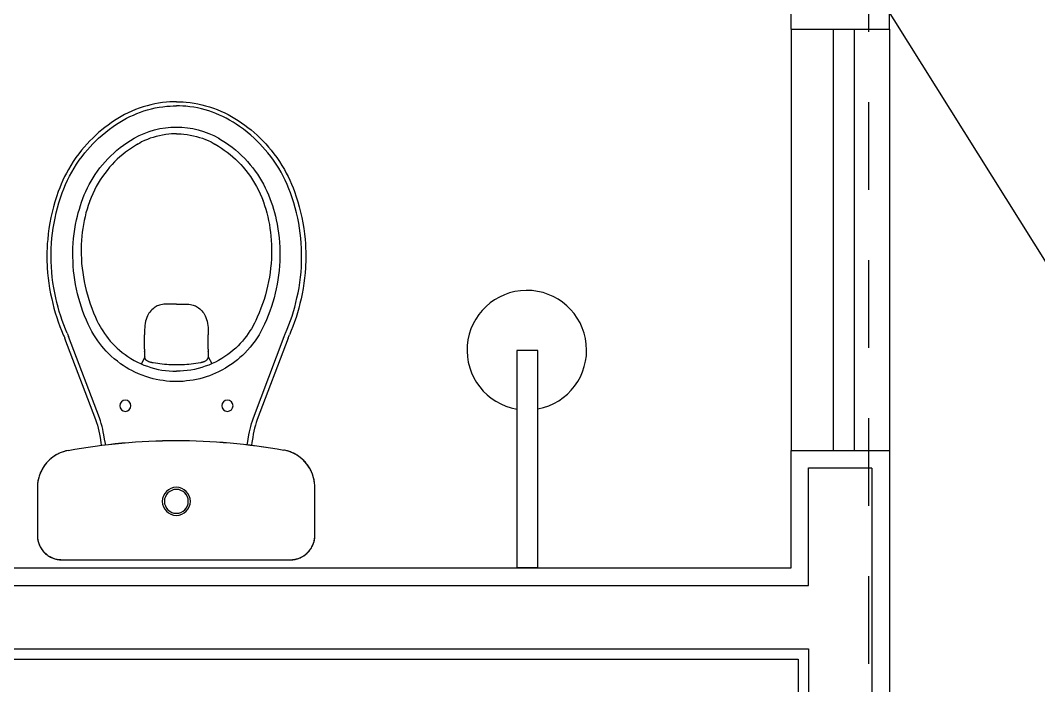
# Model space of a CAD drawing. Header units: millimetres. Extents: x 188.6 to 263.2, y 40.1 to 120.1.
# Drawn here: x 198.049 to 199.499, y 81.512 to 82.46 of the extents above; entities that cross this region are included whole.
import ezdxf

# ---------------------------------------------------------------- set-up
doc = ezdxf.new("R2010")
doc.units = ezdxf.units.MM
doc.linetypes.add('HIDDEN2', pattern=[0.1875, 0.125, -0.0625])
doc.linetypes.add('XREF-TIPO$0$HIDDEN', pattern=[0.375, 0.25, -0.125])
for name, color, linetype in [('ARQ', 8, 'Continuous'), ('ESTR-VIGAS', 11, 'HIDDEN2'), ('ESTRUTURA', 7, 'Continuous'), ('EX-AQ', 160, 'Continuous')]:
    doc.layers.add(name, color=color, linetype=linetype)
doc.styles.add('60-50', font='romans.shx', dxfattribs={"height": 0.08})
doc.dimstyles.new('SETAS50', dxfattribs={"dimtxt": 0.08, "dimasz": 0.1, "dimexe": 0.15, "dimexo": 0, "dimgap": 0.1, "dimtad": 1, "dimzin": 10, "dimdsep": 46, "dimtxsty": '60-50', "dimblk1": 'OPEN', "dimblk2": 'OPEN', "dimsah": 1, "dimcen": 0, "dimclrd": 244, "dimclre": 8, "dimclrt": 2, "dimadec": 0, "dimazin": 0, "dimtfac": 1, "dimtix": 1, "dimtmove": 2, "dimatfit": 3, "dimldrblk": 'OPEN', "dimfxl": 0.15, "dimtolj": 1, "dimtzin": 6, "dimarcsym": 0})

# ---------------------------------------------------------------- blocks, each defined once
blk = doc.blocks.new('COBERTURA_29-09-2016')
at = {"layer": 'ESTR-VIGAS'}
blk.add_lwpolyline([(-7.42, -7.535), (-7.42, -3.59)], dxfattribs=at)
blk = doc.blocks.new('XREF-TIPO$0$P909+cd00_p-flat-1')
at = {"color": 0}
for p, q in [((0.162, 0), (-0.162, 0)), ((0.162, 0), (0.162, -0.0003)), ((-0.1633, -0.0003), (-0.1633, -0.0003)), ((0.162, -0.0003), (0.162, -0.0003)), ((-0.1982, -0.1031), (-0.1982, -0.0352)), ((-0.1982, -0.0352), (-0.1982, -0.0352)), ((-0.1982, -0.1031), (-0.1982, -0.0352)), ((0.1968, -0.0352), (0.1968, -0.1036)), ((0.1968, -0.0352), (0.1968, -0.0352)), ((0.1968, -0.0352), (0.1968, -0.1036)), ((-0.1982, -0.1031), (-0.1982, -0.1031)), ((0.1968, -0.1036), (0.1968, -0.1036)), ((-0.1542, -0.156), (-0.1542, -0.1561)), ((0.1527, -0.1565), (0.1527, -0.1565)), ((-0.1593, -0.3162), (-0.1154, -0.2002)), ((-0.1099, -0.2023), (-0.1537, -0.3183)), ((0.1094, -0.2023), (0.1532, -0.3183)), ((0.1588, -0.3162), (0.115, -0.2002)), ((-0.0002, -0.2691), (-0.0002, -0.2689)), ((-0.0454, -0.2892), (-0.0499, -0.2795)), ((-0.0455, -0.2967), (-0.0455, -0.2893)), ((0.045, -0.2893), (0.0503, -0.2799)), ((0.045, -0.2967), (0.045, -0.2893)), ((-0.0455, -0.2967), (-0.0455, -0.2969)), ((-0.0455, -0.2969), (-0.0455, -0.2967)), ((-0.0455, -0.3002), (-0.0455, -0.2969)), ((-0.0455, -0.3002), (-0.0455, -0.3208)), ((0.045, -0.2967), (0.045, -0.2969)), ((0.045, -0.2969), (0.045, -0.2967)), ((0.045, -0.3002), (0.045, -0.2969)), ((0.045, -0.3002), (0.045, -0.3208)), ((-0.0455, -0.3283), (-0.0455, -0.3208)), ((0.045, -0.3283), (0.045, -0.3208)), ((0.1611, -0.3201), (0.1611, -0.3201)), ((-0.1109, -0.3364), (-0.1107, -0.3361)), ((-0.1105, -0.3363), (-0.1107, -0.3366)), ((0.1102, -0.3366), (0.11, -0.3363)), ((0.1104, -0.3364), (0.1102, -0.3361)), ((-0.0002, -0.3643), (-0.0158, -0.3643)), ((-0.0002, -0.3643), (0.0153, -0.3643)), ((-0.1236, -0.5115), (-0.1237, -0.5111)), ((-0.1235, -0.5111), (-0.1234, -0.5114)), ((0.1229, -0.5114), (0.123, -0.5111)), ((0.1231, -0.5115), (0.1232, -0.5111)), ((-0.0551, -0.5924), (-0.0556, -0.5922)), ((-0.0555, -0.5921), (-0.055, -0.5923)), ((0.0546, -0.5923), (0.055, -0.5921)), ((0.0547, -0.5924), (0.0551, -0.5922)), ((-0.0002, -0.607), (-0.0002, -0.6069)), ((-0.0002, -0.607), (-0.0002, -0.607))]:
    blk.add_line(p, q, dxfattribs=at)
for points in [[(-0.1982, -0.0352, 0), (-0.198, -0.0318, 0), (-0.1975, -0.0284, 0), (-0.1967, -0.0251, 0), (-0.1955, -0.0219, 0), (-0.1941, -0.0188, 0), (-0.1923, -0.0158, 0), (-0.1903, -0.0131, 0), (-0.188, -0.0106, 0), (-0.1854, -0.0083, 0), (-0.1827, -0.0062, 0), (-0.1797, -0.0045, 0), (-0.1766, -0.003, 0), (-0.1734, -0.0018, 0), (-0.1701, -0.001, 0), (-0.1667, -0.0005, 0), (-0.1633, -0.0003, 0)], [(-0.1982, -0.0352, 0), (-0.1982, -0.0345, 0), (-0.1981, -0.0331, 0), (-0.198, -0.0317, 0), (-0.1978, -0.0303, 0), (-0.1976, -0.029, 0), (-0.1974, -0.0276, 0), (-0.197, -0.0263, 0), (-0.1967, -0.025, 0), (-0.1962, -0.0236, 0), (-0.1957, -0.0224, 0), (-0.1952, -0.0211, 0), (-0.1946, -0.0198, 0), (-0.194, -0.0186, 0), (-0.1933, -0.0174, 0), (-0.1926, -0.0163, 0), (-0.1918, -0.0151, 0), (-0.191, -0.014, 0), (-0.1902, -0.0129, 0), (-0.1893, -0.0119, 0), (-0.1883, -0.0109, 0), (-0.1874, -0.0099, 0), (-0.1864, -0.009, 0), (-0.1853, -0.0081, 0), (-0.1842, -0.0073, 0), (-0.1831, -0.0065, 0), (-0.182, -0.0057, 0), (-0.1808, -0.005, 0), (-0.1796, -0.0043, 0), (-0.1784, -0.0037, 0), (-0.1771, -0.0032, 0), (-0.1758, -0.0026, 0), (-0.1745, -0.0022, 0), (-0.1732, -0.0018, 0), (-0.1719, -0.0014, 0), (-0.1706, -0.0011, 0), (-0.1692, -0.0008, 0), (-0.1678, -0.0006, 0), (-0.1665, -0.0005, 0), (-0.1651, -0.0004, 0), (-0.1637, -0.0003, 0), (-0.1633, -0.0003, 0)], [(0.162, -0.0003, 0), (0.1654, -0.0005, 0), (0.1687, -0.001, 0), (0.1721, -0.0018, 0), (0.1753, -0.003, 0), (0.1784, -0.0045, 0), (0.1813, -0.0062, 0), (0.1841, -0.0083, 0), (0.1866, -0.0106, 0), (0.1889, -0.0131, 0), (0.191, -0.0158, 0), (0.1927, -0.0188, 0), (0.1942, -0.0219, 0), (0.1953, -0.0251, 0), (0.1962, -0.0284, 0), (0.1967, -0.0318, 0), (0.1968, -0.0352, 0)], [(0.162, -0.0003, 0), (0.1627, -0.0003, 0), (0.1641, -0.0004, 0), (0.1655, -0.0005, 0), (0.1668, -0.0007, 0), (0.1682, -0.0009, 0), (0.1696, -0.0012, 0), (0.1709, -0.0015, 0), (0.1722, -0.0019, 0), (0.1735, -0.0023, 0), (0.1748, -0.0028, 0), (0.1761, -0.0033, 0), (0.1773, -0.0039, 0), (0.1786, -0.0045, 0), (0.1798, -0.0052, 0), (0.1809, -0.0059, 0), (0.1821, -0.0067, 0), (0.1832, -0.0075, 0), (0.1842, -0.0083, 0), (0.1853, -0.0092, 0), (0.1863, -0.0102, 0), (0.1873, -0.0111, 0), (0.1882, -0.0122, 0), (0.1891, -0.0132, 0), (0.1899, -0.0143, 0), (0.1907, -0.0154, 0), (0.1915, -0.0166, 0), (0.1922, -0.0177, 0), (0.1928, -0.0189, 0), (0.1934, -0.0202, 0), (0.194, -0.0214, 0), (0.1945, -0.0227, 0), (0.195, -0.024, 0), (0.1954, -0.0253, 0), (0.1958, -0.0266, 0), (0.1961, -0.028, 0), (0.1963, -0.0293, 0), (0.1965, -0.0307, 0), (0.1967, -0.0321, 0), (0.1968, -0.0334, 0), (0.1968, -0.0348, 0), (0.1968, -0.0352, 0)], [(-0.1542, -0.156, 0), (-0.1571, -0.1554, 0), (-0.16, -0.1546, 0), (-0.1629, -0.1536, 0), (-0.1657, -0.1525, 0), (-0.1685, -0.1512, 0), (-0.1712, -0.1498, 0), (-0.1737, -0.1482, 0), (-0.1762, -0.1465, 0), (-0.1786, -0.1446, 0), (-0.1809, -0.1426, 0), (-0.1831, -0.1405, 0), (-0.1851, -0.1383, 0), (-0.187, -0.136, 0), (-0.1888, -0.1335, 0), (-0.1904, -0.131, 0), (-0.1919, -0.1284, 0), (-0.1932, -0.1256, 0), (-0.1944, -0.1229, 0), (-0.1955, -0.1201, 0), (-0.1963, -0.1172, 0), (-0.197, -0.1142, 0), (-0.1976, -0.1113, 0), (-0.1979, -0.1083, 0), (-0.1981, -0.1053, 0), (-0.1982, -0.1031, 0)], [(-0.1542, -0.1561, 0), (-0.1544, -0.156, 0), (-0.1561, -0.1557, 0), (-0.1578, -0.1553, 0), (-0.1594, -0.1548, 0), (-0.1611, -0.1543, 0), (-0.1627, -0.1538, 0), (-0.1643, -0.1532, 0), (-0.1658, -0.1525, 0), (-0.1674, -0.1518, 0), (-0.1689, -0.151, 0), (-0.1704, -0.1502, 0), (-0.1719, -0.1494, 0), (-0.1734, -0.1485, 0), (-0.1748, -0.1475, 0), (-0.1762, -0.1466, 0), (-0.1775, -0.1455, 0), (-0.1789, -0.1445, 0), (-0.1802, -0.1434, 0), (-0.1814, -0.1422, 0), (-0.1826, -0.141, 0), (-0.1838, -0.1398, 0), (-0.185, -0.1385, 0), (-0.1861, -0.1372, 0), (-0.1871, -0.1359, 0), (-0.1881, -0.1345, 0), (-0.1891, -0.1331, 0), (-0.19, -0.1317, 0), (-0.1909, -0.1302, 0), (-0.1917, -0.1287, 0), (-0.1925, -0.1272, 0), (-0.1933, -0.1257, 0), (-0.194, -0.1241, 0), (-0.1946, -0.1225, 0), (-0.1952, -0.1209, 0), (-0.1957, -0.1193, 0), (-0.1962, -0.1177, 0), (-0.1966, -0.116, 0), (-0.197, -0.1143, 0), (-0.1973, -0.1127, 0), (-0.1976, -0.111, 0), (-0.1978, -0.1093, 0), (-0.198, -0.1076, 0), (-0.1981, -0.1059, 0), (-0.1982, -0.1042, 0), (-0.1982, -0.1031, 0)], [(0.1968, -0.1036, 0), (0.1967, -0.1066, 0), (0.1965, -0.1096, 0), (0.1961, -0.1126, 0), (0.1955, -0.1156, 0), (0.1947, -0.1185, 0), (0.1938, -0.1214, 0), (0.1927, -0.1242, 0), (0.1915, -0.127, 0), (0.1901, -0.1297, 0), (0.1885, -0.1323, 0), (0.1868, -0.1348, 0), (0.185, -0.1372, 0), (0.1831, -0.1395, 0), (0.181, -0.1417, 0), (0.1788, -0.1438, 0), (0.1765, -0.1457, 0), (0.1741, -0.1476, 0), (0.1715, -0.1492, 0), (0.169, -0.1507, 0), (0.1663, -0.1521, 0), (0.1635, -0.1533, 0), (0.1607, -0.1544, 0), (0.1578, -0.1553, 0), (0.1549, -0.1561, 0), (0.1527, -0.1565, 0)], [(0.1968, -0.1036, 0), (0.1968, -0.1038, 0), (0.1968, -0.1055, 0), (0.1967, -0.1072, 0), (0.1966, -0.1089, 0), (0.1964, -0.1107, 0), (0.1961, -0.1123, 0), (0.1958, -0.114, 0), (0.1955, -0.1157, 0), (0.1951, -0.1173, 0), (0.1946, -0.119, 0), (0.1941, -0.1206, 0), (0.1935, -0.1222, 0), (0.1929, -0.1238, 0), (0.1922, -0.1254, 0), (0.1915, -0.127, 0), (0.1908, -0.1285, 0), (0.19, -0.13, 0), (0.1891, -0.1314, 0), (0.1882, -0.1329, 0), (0.1872, -0.1343, 0), (0.1862, -0.1357, 0), (0.1852, -0.1371, 0), (0.1841, -0.1384, 0), (0.183, -0.1397, 0), (0.1818, -0.1409, 0), (0.1806, -0.1421, 0), (0.1794, -0.1433, 0), (0.1781, -0.1444, 0), (0.1768, -0.1455, 0), (0.1755, -0.1465, 0), (0.1741, -0.1476, 0), (0.1727, -0.1485, 0), (0.1713, -0.1494, 0), (0.1698, -0.1503, 0), (0.1683, -0.1511, 0), (0.1668, -0.1519, 0), (0.1652, -0.1526, 0), (0.1636, -0.1533, 0), (0.1621, -0.1539, 0), (0.1604, -0.1545, 0), (0.1588, -0.155, 0), (0.1572, -0.1555, 0), (0.1555, -0.1559, 0), (0.1538, -0.1563, 0), (0.1527, -0.1565, 0)], [(-0.1154, -0.2002, 0), (-0.1154, -0.2002, 0), (-0.114, -0.1961, 0), (-0.1127, -0.1919, 0), (-0.1116, -0.1877, 0), (-0.1106, -0.1834, 0), (-0.1097, -0.1791, 0), (-0.1089, -0.1747, 0), (-0.1077, -0.1674, 0), (-0.1071, -0.1634, 0)], [(-0.1011, -0.1641, 0), (-0.1014, -0.1661, 0), (-0.1024, -0.1722, 0), (-0.1035, -0.1783, 0), (-0.1043, -0.1824, 0), (-0.1051, -0.1864, 0), (-0.1061, -0.1904, 0), (-0.1072, -0.1944, 0), (-0.1085, -0.1984, 0), (-0.1099, -0.2023, 0)], [(0.1007, -0.1643, 0), (0.101, -0.1661, 0), (0.1019, -0.1722, 0), (0.103, -0.1783, 0), (0.1038, -0.1824, 0), (0.1046, -0.1864, 0), (0.1056, -0.1904, 0), (0.1067, -0.1944, 0), (0.108, -0.1984, 0), (0.1094, -0.2023, 0)], [(0.115, -0.2002, 0), (0.115, -0.2002, 0), (0.1135, -0.1961, 0), (0.1122, -0.1919, 0), (0.1111, -0.1877, 0), (0.1101, -0.1834, 0), (0.1092, -0.1791, 0), (0.1084, -0.1747, 0), (0.1072, -0.1674, 0), (0.1066, -0.1636, 0)], [(-0.0002, -0.2542, 0), (-0.005, -0.2543, 0), (-0.0098, -0.2545, 0), (-0.0145, -0.2549, 0), (-0.0192, -0.2555, 0), (-0.024, -0.2563, 0), (-0.0288, -0.2572, 0), (-0.0335, -0.2583, 0), (-0.0382, -0.2596, 0), (-0.0437, -0.2613, 0), (-0.049, -0.2632, 0), (-0.0543, -0.2653, 0), (-0.0595, -0.2677, 0), (-0.0637, -0.2698, 0), (-0.0678, -0.272, 0), (-0.0719, -0.2744, 0), (-0.0758, -0.2769, 0), (-0.0797, -0.2796, 0), (-0.0843, -0.283, 0), (-0.0887, -0.2866, 0), (-0.093, -0.2903, 0), (-0.0971, -0.2943, 0), (-0.1003, -0.2976, 0), (-0.1035, -0.3011, 0), (-0.1065, -0.3047, 0), (-0.1094, -0.3084, 0), (-0.1122, -0.3122, 0), (-0.1151, -0.3165, 0), (-0.1179, -0.3209, 0), (-0.1205, -0.3254, 0), (-0.1229, -0.33, 0)], [(0.1224, -0.33, 0), (0.12, -0.3254, 0), (0.1174, -0.3209, 0), (0.1146, -0.3165, 0), (0.1117, -0.3122, 0), (0.1083, -0.3076, 0), (0.1047, -0.3031, 0), (0.101, -0.2989, 0), (0.0971, -0.2947, 0), (0.0937, -0.2915, 0), (0.0902, -0.2883, 0), (0.0867, -0.2853, 0), (0.083, -0.2824, 0), (0.0792, -0.2796, 0), (0.0745, -0.2764, 0), (0.0697, -0.2734, 0), (0.0647, -0.2706, 0), (0.0596, -0.268, 0), (0.0554, -0.266, 0), (0.051, -0.2642, 0), (0.0467, -0.2625, 0), (0.0422, -0.2609, 0), (0.0377, -0.2596, 0), (0.0331, -0.2583, 0), (0.0285, -0.2573, 0), (0.0238, -0.2563, 0), (0.0191, -0.2556, 0), (0.0143, -0.255, 0), (0.0095, -0.2545, 0), (0.0046, -0.2543, 0), (-0.0002, -0.2542, 0)], [(-0.1107, -0.3361, 0), (-0.1107, -0.3361, 0), (-0.1089, -0.3327, 0), (-0.107, -0.3294, 0), (-0.105, -0.3262, 0), (-0.1025, -0.3224, 0), (-0.0999, -0.3188, 0), (-0.0972, -0.3153, 0), (-0.0943, -0.3118, 0), (-0.0912, -0.3084, 0), (-0.0881, -0.3051, 0), (-0.0847, -0.3019, 0), (-0.0813, -0.2989, 0), (-0.0774, -0.2956, 0), (-0.0733, -0.2926, 0), (-0.0692, -0.2897, 0), (-0.0649, -0.2869, 0), (-0.0604, -0.2844, 0), (-0.0558, -0.282, 0), (-0.0512, -0.2798, 0), (-0.0464, -0.2777, 0), (-0.0414, -0.2759, 0), (-0.0364, -0.2742, 0), (-0.0312, -0.2728, 0), (-0.0261, -0.2716, 0), (-0.021, -0.2706, 0), (-0.0158, -0.2699, 0), (-0.0106, -0.2693, 0), (-0.0054, -0.269, 0), (-0.0002, -0.2689, 0)], [(0.1102, -0.3361, 0), (0.1102, -0.3361, 0), (0.1084, -0.3327, 0), (0.1065, -0.3294, 0), (0.1045, -0.3262, 0), (0.102, -0.3224, 0), (0.0994, -0.3188, 0), (0.0967, -0.3153, 0), (0.0938, -0.3118, 0), (0.0908, -0.3084, 0), (0.0876, -0.3051, 0), (0.0843, -0.3019, 0), (0.0808, -0.2989, 0), (0.0769, -0.2956, 0), (0.0729, -0.2926, 0), (0.0687, -0.2897, 0), (0.0644, -0.2869, 0), (0.0599, -0.2844, 0), (0.0553, -0.282, 0), (0.0507, -0.2798, 0), (0.0459, -0.2777, 0), (0.0409, -0.2759, 0), (0.0359, -0.2742, 0), (0.0308, -0.2728, 0), (0.0256, -0.2716, 0), (0.0205, -0.2706, 0), (0.0153, -0.2699, 0), (0.0101, -0.2693, 0), (0.005, -0.269, 0), (-0.0002, -0.2689, 0)], [(-0.043, -0.2844, 0), (-0.0431, -0.2844, 0), (-0.0434, -0.2847, 0), (-0.0437, -0.2851, 0), (-0.044, -0.2855, 0), (-0.0443, -0.286, 0), (-0.0446, -0.2865, 0), (-0.0449, -0.2871, 0), (-0.0451, -0.2878, 0), (-0.0453, -0.2885, 0), (-0.0454, -0.2892, 0), (-0.0455, -0.2893, 0)], [(-0.0349, -0.281, 0), (-0.0353, -0.2811, 0), (-0.036, -0.2813, 0), (-0.0367, -0.2814, 0), (-0.0374, -0.2817, 0), (-0.0382, -0.2819, 0), (-0.0388, -0.2821, 0), (-0.0395, -0.2824, 0), (-0.0401, -0.2827, 0), (-0.0407, -0.283, 0), (-0.0413, -0.2833, 0), (-0.0419, -0.2837, 0), (-0.0425, -0.284, 0), (-0.043, -0.2844, 0)], [(-0.0002, -0.2778, 0), (-0.0016, -0.2778, 0), (-0.0046, -0.2778, 0), (-0.0077, -0.2779, 0), (-0.0108, -0.2781, 0), (-0.014, -0.2783, 0), (-0.0171, -0.2786, 0), (-0.0203, -0.2789, 0), (-0.0236, -0.2793, 0), (-0.0268, -0.2797, 0), (-0.0301, -0.2802, 0), (-0.0333, -0.2807, 0), (-0.0349, -0.281, 0)], [(0.0344, -0.281, 0), (0.034, -0.281, 0), (0.0307, -0.2804, 0), (0.0274, -0.2799, 0), (0.0241, -0.2794, 0), (0.0209, -0.279, 0), (0.0176, -0.2787, 0), (0.0144, -0.2784, 0), (0.0112, -0.2781, 0), (0.008, -0.278, 0), (0.0049, -0.2778, 0), (0.0017, -0.2778, 0), (-0.0002, -0.2778, 0)], [(0.0425, -0.2844, 0), (0.0422, -0.2842, 0), (0.0416, -0.2838, 0), (0.0411, -0.2834, 0), (0.0405, -0.2831, 0), (0.0398, -0.2828, 0), (0.0392, -0.2825, 0), (0.0385, -0.2822, 0), (0.0378, -0.2819, 0), (0.0371, -0.2817, 0), (0.0364, -0.2815, 0), (0.0357, -0.2813, 0), (0.0349, -0.2811, 0), (0.0344, -0.281, 0)], [(0.045, -0.2893, 0), (0.0448, -0.2885, 0), (0.0446, -0.2878, 0), (0.0444, -0.2871, 0), (0.0441, -0.2865, 0), (0.0438, -0.2859, 0), (0.0435, -0.2854, 0), (0.0432, -0.285, 0), (0.0428, -0.2847, 0), (0.0425, -0.2844, 0), (0.0425, -0.2844, 0)], [(-0.0455, -0.2967, 0), (-0.0455, -0.2967, 0)], [(0.045, -0.2967, 0), (0.045, -0.2967, 0)], [(-0.1777, -0.372, 0), (-0.1777, -0.372, 0), (-0.1762, -0.3654, 0), (-0.1745, -0.3588, 0), (-0.1726, -0.3522, 0), (-0.1706, -0.3456, 0), (-0.1685, -0.3391, 0), (-0.1661, -0.3327, 0), (-0.1638, -0.3267, 0), (-0.1612, -0.3208, 0)], [(-0.1558, -0.3233, 0), (-0.1582, -0.329, 0), (-0.1605, -0.3348, 0), (-0.1628, -0.3411, 0), (-0.1649, -0.3474, 0), (-0.1669, -0.3538, 0), (-0.1687, -0.3603, 0), (-0.1704, -0.3668, 0), (-0.1719, -0.3733, 0)], [(-0.1229, -0.33, 0), (-0.1257, -0.3359, 0), (-0.1284, -0.3418, 0), (-0.1309, -0.3478, 0), (-0.1332, -0.3539, 0), (-0.1353, -0.3601, 0), (-0.1373, -0.3663, 0), (-0.1392, -0.3727, 0), (-0.1409, -0.3792, 0), (-0.1424, -0.3857, 0), (-0.1437, -0.3923, 0), (-0.1448, -0.3989, 0), (-0.1458, -0.4055, 0), (-0.1465, -0.412, 0), (-0.147, -0.4185, 0), (-0.1474, -0.425, 0), (-0.1476, -0.4316, 0), (-0.1476, -0.4381, 0), (-0.1475, -0.4446, 0), (-0.1471, -0.4513, 0), (-0.1465, -0.458, 0), (-0.1458, -0.4647, 0), (-0.1448, -0.4714, 0), (-0.1437, -0.478, 0), (-0.1423, -0.4846, 0), (-0.1412, -0.4897, 0), (-0.1399, -0.4947, 0), (-0.1384, -0.4998, 0), (-0.1369, -0.5048, 0), (-0.1352, -0.5098, 0), (-0.1334, -0.5148, 0)], [(-0.0318, -0.3593, 0), (-0.0335, -0.358, 0), (-0.0352, -0.3565, 0), (-0.0367, -0.3549, 0), (-0.0381, -0.3532, 0), (-0.0393, -0.3514, 0), (-0.0404, -0.3495, 0), (-0.0414, -0.3476, 0), (-0.0423, -0.3455, 0), (-0.0433, -0.3428, 0), (-0.0441, -0.34, 0), (-0.0447, -0.3371, 0), (-0.0451, -0.3342, 0), (-0.0454, -0.3313, 0), (-0.0455, -0.3283, 0)], [(0.0313, -0.3593, 0), (0.0331, -0.358, 0), (0.0347, -0.3565, 0), (0.0362, -0.3549, 0), (0.0376, -0.3532, 0), (0.0388, -0.3514, 0), (0.04, -0.3495, 0), (0.0409, -0.3476, 0), (0.0418, -0.3455, 0), (0.0428, -0.3428, 0), (0.0436, -0.34, 0), (0.0442, -0.3371, 0), (0.0446, -0.3342, 0), (0.0449, -0.3313, 0), (0.045, -0.3283, 0)], [(0.133, -0.5148, 0), (0.1347, -0.5099, 0), (0.1364, -0.5049, 0), (0.1379, -0.4999, 0), (0.1394, -0.4948, 0), (0.1407, -0.4897, 0), (0.1419, -0.4846, 0), (0.1432, -0.4782, 0), (0.1443, -0.4717, 0), (0.1452, -0.4653, 0), (0.146, -0.4588, 0), (0.1465, -0.4523, 0), (0.1469, -0.4458, 0), (0.1471, -0.4391, 0), (0.1471, -0.4323, 0), (0.147, -0.4256, 0), (0.1466, -0.4189, 0), (0.146, -0.4122, 0), (0.1453, -0.4055, 0), (0.1444, -0.3991, 0), (0.1433, -0.3927, 0), (0.142, -0.3863, 0), (0.1406, -0.3799, 0), (0.139, -0.3736, 0), (0.1372, -0.3674, 0), (0.1352, -0.361, 0), (0.133, -0.3546, 0), (0.1306, -0.3484, 0), (0.128, -0.3422, 0), (0.1253, -0.3361, 0), (0.1224, -0.33, 0)], [(0.1553, -0.3233, 0), (0.1577, -0.329, 0), (0.16, -0.3348, 0), (0.1623, -0.3411, 0), (0.1644, -0.3474, 0), (0.1664, -0.3538, 0), (0.1682, -0.3603, 0), (0.1699, -0.3668, 0), (0.1714, -0.3733, 0)], [(0.1773, -0.372, 0), (0.1773, -0.372, 0), (0.1757, -0.3654, 0), (0.174, -0.3588, 0), (0.1721, -0.3522, 0), (0.1701, -0.3456, 0), (0.168, -0.3391, 0), (0.1656, -0.3327, 0), (0.1633, -0.3267, 0), (0.1607, -0.3208, 0)], [(-0.1237, -0.5111, 0), (-0.1237, -0.5111, 0), (-0.1241, -0.5101, 0), (-0.1259, -0.5049, 0), (-0.1275, -0.4996, 0), (-0.129, -0.4943, 0), (-0.1303, -0.4889, 0), (-0.1315, -0.4835, 0), (-0.1326, -0.478, 0), (-0.1335, -0.4724, 0), (-0.1342, -0.4668, 0), (-0.1348, -0.4612, 0), (-0.1353, -0.4556, 0), (-0.1357, -0.4489, 0), (-0.1358, -0.4422, 0), (-0.1358, -0.4355, 0), (-0.1355, -0.4289, 0), (-0.1351, -0.4222, 0), (-0.1344, -0.4158, 0), (-0.1336, -0.4093, 0), (-0.1327, -0.4029, 0), (-0.1315, -0.3965, 0), (-0.1302, -0.3902, 0), (-0.1287, -0.3839, 0), (-0.1269, -0.3775, 0), (-0.125, -0.3711, 0), (-0.1229, -0.3647, 0), (-0.1206, -0.3585, 0), (-0.1182, -0.3523, 0), (-0.1155, -0.3461, 0), (-0.1133, -0.3413, 0), (-0.1109, -0.3364, 0)], [(-0.1109, -0.3364, 0), (-0.1108, -0.3365, 0), (-0.1107, -0.3366, 0), (-0.1107, -0.3366, 0), (-0.1107, -0.3366, 0)], [(-0.1105, -0.3363, 0), (-0.1105, -0.3363, 0), (-0.1105, -0.3362, 0), (-0.1106, -0.3362, 0), (-0.1107, -0.3361, 0)], [(0.11, -0.3363, 0), (0.11, -0.3363, 0), (0.11, -0.3362, 0), (0.1101, -0.3362, 0), (0.1102, -0.3361, 0)], [(0.1104, -0.3364, 0), (0.1103, -0.3365, 0), (0.1102, -0.3366, 0), (0.1102, -0.3366, 0), (0.1102, -0.3366, 0)], [(0.1232, -0.5111, 0), (0.1232, -0.5111, 0), (0.1236, -0.5101, 0), (0.1254, -0.5049, 0), (0.127, -0.4996, 0), (0.1285, -0.4943, 0), (0.1298, -0.4889, 0), (0.131, -0.4835, 0), (0.1321, -0.478, 0), (0.133, -0.4724, 0), (0.1337, -0.4668, 0), (0.1344, -0.4612, 0), (0.1348, -0.4556, 0), (0.1352, -0.4489, 0), (0.1353, -0.4422, 0), (0.1353, -0.4355, 0), (0.135, -0.4289, 0), (0.1346, -0.4222, 0), (0.1339, -0.4158, 0), (0.1331, -0.4093, 0), (0.1322, -0.4029, 0), (0.131, -0.3965, 0), (0.1297, -0.3902, 0), (0.1282, -0.3839, 0), (0.1264, -0.3775, 0), (0.1245, -0.3711, 0), (0.1224, -0.3647, 0), (0.1201, -0.3585, 0), (0.1177, -0.3523, 0), (0.115, -0.3461, 0), (0.1128, -0.3413, 0), (0.1104, -0.3364, 0)], [(-0.0158, -0.3643, 0), (-0.018, -0.3643, 0), (-0.0201, -0.364, 0), (-0.0222, -0.3636, 0), (-0.0242, -0.3631, 0), (-0.0258, -0.3625, 0), (-0.0274, -0.3619, 0), (-0.0289, -0.3611, 0), (-0.0304, -0.3603, 0), (-0.0318, -0.3593, 0)], [(0.0153, -0.3643, 0), (0.0175, -0.3643, 0), (0.0197, -0.364, 0), (0.0217, -0.3636, 0), (0.0237, -0.3631, 0), (0.0253, -0.3625, 0), (0.0269, -0.3619, 0), (0.0284, -0.3611, 0), (0.0299, -0.3603, 0), (0.0313, -0.3593, 0)], [(-0.1846, -0.4328, 0), (-0.1846, -0.4328, 0), (-0.1846, -0.4287, 0), (-0.1845, -0.4245, 0), (-0.1843, -0.4204, 0), (-0.1841, -0.4162, 0), (-0.1836, -0.4088, 0), (-0.1828, -0.4014, 0), (-0.1819, -0.3941, 0), (-0.1807, -0.3867, 0), (-0.1793, -0.3793, 0), (-0.1777, -0.372, 0)], [(-0.1719, -0.3733, 0), (-0.1735, -0.3806, 0), (-0.1749, -0.3879, 0), (-0.176, -0.3953, 0), (-0.177, -0.4027, 0), (-0.1777, -0.4102, 0), (-0.1782, -0.4177, 0), (-0.1785, -0.4252, 0), (-0.1786, -0.4328, 0)], [(0.1714, -0.3733, 0), (0.173, -0.3806, 0), (0.1744, -0.3879, 0), (0.1755, -0.3953, 0), (0.1765, -0.4027, 0), (0.1772, -0.4102, 0), (0.1777, -0.4177, 0), (0.178, -0.4252, 0), (0.1781, -0.4328, 0)], [(0.1841, -0.4328, 0), (0.1841, -0.4328, 0), (0.1841, -0.4287, 0), (0.184, -0.4245, 0), (0.1838, -0.4204, 0), (0.1836, -0.4162, 0), (0.1831, -0.4088, 0), (0.1823, -0.4014, 0), (0.1814, -0.3941, 0), (0.1802, -0.3867, 0), (0.1788, -0.3793, 0), (0.1773, -0.372, 0)], [(-0.0002, -0.6528, 0), (-0.0049, -0.6527, 0), (-0.0096, -0.6525, 0), (-0.0143, -0.6521, 0), (-0.0199, -0.6515, 0), (-0.0255, -0.6507, 0), (-0.031, -0.6497, 0), (-0.0365, -0.6485, 0), (-0.0419, -0.6471, 0), (-0.0475, -0.6455, 0), (-0.053, -0.6436, 0), (-0.0584, -0.6416, 0), (-0.0637, -0.6393, 0), (-0.069, -0.6369, 0), (-0.074, -0.6344, 0), (-0.0788, -0.6317, 0), (-0.0836, -0.6288, 0), (-0.0883, -0.6259, 0), (-0.0929, -0.6228, 0), (-0.0976, -0.6195, 0), (-0.1021, -0.616, 0), (-0.1066, -0.6125, 0), (-0.1109, -0.6088, 0), (-0.1151, -0.605, 0), (-0.1194, -0.601, 0), (-0.1235, -0.5969, 0), (-0.1275, -0.5926, 0), (-0.1313, -0.5882, 0), (-0.1351, -0.5838, 0), (-0.1392, -0.5785, 0), (-0.1432, -0.5731, 0), (-0.147, -0.5676, 0), (-0.1506, -0.5619, 0), (-0.154, -0.5561, 0), (-0.1567, -0.5511, 0), (-0.1593, -0.546, 0), (-0.1618, -0.5408, 0), (-0.1641, -0.5355, 0), (-0.1663, -0.5302, 0), (-0.1684, -0.5248, 0), (-0.1709, -0.5175, 0), (-0.1732, -0.5102, 0), (-0.1753, -0.5028, 0), (-0.1772, -0.4953, 0), (-0.1789, -0.4878, 0), (-0.1804, -0.4802, 0), (-0.1817, -0.4724, 0), (-0.1827, -0.4646, 0), (-0.1835, -0.4567, 0), (-0.184, -0.4507, 0), (-0.1843, -0.4448, 0), (-0.1845, -0.4388, 0), (-0.1846, -0.4328, 0)], [(-0.1786, -0.4328, 0), (-0.1786, -0.4367, 0), (-0.1784, -0.4439, 0), (-0.178, -0.4511, 0), (-0.1774, -0.4583, 0), (-0.1766, -0.4655, 0), (-0.1756, -0.4726, 0), (-0.1744, -0.4798, 0), (-0.173, -0.487, 0), (-0.1713, -0.4943, 0), (-0.1695, -0.5015, 0), (-0.1675, -0.5087, 0), (-0.1652, -0.5157, 0), (-0.1628, -0.5228, 0), (-0.1604, -0.5288, 0), (-0.1579, -0.5348, 0), (-0.1552, -0.5408, 0), (-0.1523, -0.5466, 0), (-0.1493, -0.5524, 0), (-0.1459, -0.5581, 0), (-0.1423, -0.5638, 0), (-0.1385, -0.5693, 0), (-0.1346, -0.5748, 0), (-0.1305, -0.58, 0), (-0.1268, -0.5844, 0), (-0.1231, -0.5886, 0), (-0.1192, -0.5927, 0), (-0.1152, -0.5967, 0), (-0.1111, -0.6006, 0), (-0.1061, -0.6051, 0), (-0.1009, -0.6094, 0), (-0.0955, -0.6136, 0), (-0.0901, -0.6175, 0), (-0.0855, -0.6206, 0), (-0.0809, -0.6236, 0), (-0.0761, -0.6264, 0), (-0.0713, -0.6291, 0), (-0.0664, -0.6315, 0), (-0.0615, -0.6338, 0), (-0.0565, -0.6359, 0), (-0.0515, -0.6378, 0), (-0.0464, -0.6396, 0), (-0.0412, -0.6411, 0), (-0.0358, -0.6426, 0), (-0.0303, -0.6438, 0), (-0.0249, -0.6448, 0), (-0.0193, -0.6456, 0), (-0.0138, -0.6462, 0), (-0.0093, -0.6466, 0), (-0.0048, -0.6468, 0), (-0.0002, -0.6469, 0)], [(-0.0002, -0.6528, 0), (0.0045, -0.6527, 0), (0.0092, -0.6525, 0), (0.0138, -0.6521, 0), (0.0194, -0.6515, 0), (0.025, -0.6507, 0), (0.0305, -0.6497, 0), (0.036, -0.6485, 0), (0.0414, -0.6471, 0), (0.047, -0.6455, 0), (0.0525, -0.6436, 0), (0.0579, -0.6416, 0), (0.0632, -0.6393, 0), (0.0685, -0.6369, 0), (0.0735, -0.6344, 0), (0.0783, -0.6317, 0), (0.0831, -0.6288, 0), (0.0878, -0.6259, 0), (0.0925, -0.6228, 0), (0.0971, -0.6195, 0), (0.1016, -0.616, 0), (0.1061, -0.6125, 0), (0.1104, -0.6088, 0), (0.1146, -0.605, 0), (0.1189, -0.601, 0), (0.123, -0.5969, 0), (0.127, -0.5926, 0), (0.1309, -0.5882, 0), (0.1346, -0.5838, 0), (0.1387, -0.5785, 0), (0.1427, -0.5731, 0), (0.1465, -0.5676, 0), (0.1501, -0.5619, 0), (0.1535, -0.5561, 0), (0.1562, -0.5511, 0), (0.1589, -0.546, 0), (0.1613, -0.5408, 0), (0.1636, -0.5355, 0), (0.1658, -0.5302, 0), (0.1679, -0.5248, 0), (0.1704, -0.5175, 0), (0.1727, -0.5102, 0), (0.1748, -0.5028, 0), (0.1767, -0.4953, 0), (0.1784, -0.4878, 0), (0.1799, -0.4802, 0), (0.1812, -0.4724, 0), (0.1822, -0.4646, 0), (0.183, -0.4567, 0), (0.1835, -0.4507, 0), (0.1838, -0.4448, 0), (0.184, -0.4388, 0), (0.1841, -0.4328, 0)], [(0.1781, -0.4328, 0), (0.1781, -0.4367, 0), (0.1779, -0.4439, 0), (0.1775, -0.4511, 0), (0.1769, -0.4583, 0), (0.1761, -0.4655, 0), (0.1751, -0.4726, 0), (0.1739, -0.4798, 0), (0.1725, -0.487, 0), (0.1709, -0.4943, 0), (0.169, -0.5015, 0), (0.167, -0.5087, 0), (0.1647, -0.5157, 0), (0.1623, -0.5228, 0), (0.16, -0.5288, 0), (0.1574, -0.5348, 0), (0.1547, -0.5408, 0), (0.1519, -0.5466, 0), (0.1488, -0.5524, 0), (0.1454, -0.5581, 0), (0.1418, -0.5638, 0), (0.1381, -0.5693, 0), (0.1341, -0.5748, 0), (0.13, -0.58, 0), (0.1263, -0.5844, 0), (0.1226, -0.5886, 0), (0.1187, -0.5927, 0), (0.1147, -0.5967, 0), (0.1106, -0.6006, 0), (0.1056, -0.6051, 0), (0.1004, -0.6094, 0), (0.0951, -0.6136, 0), (0.0896, -0.6175, 0), (0.085, -0.6206, 0), (0.0804, -0.6236, 0), (0.0756, -0.6264, 0), (0.0708, -0.6291, 0), (0.0659, -0.6315, 0), (0.061, -0.6338, 0), (0.056, -0.6359, 0), (0.051, -0.6378, 0), (0.0459, -0.6396, 0), (0.0407, -0.6411, 0), (0.0353, -0.6426, 0), (0.0299, -0.6438, 0), (0.0244, -0.6448, 0), (0.0188, -0.6456, 0), (0.0133, -0.6462, 0), (0.0088, -0.6466, 0), (0.0043, -0.6468, 0), (-0.0002, -0.6469, 0)], [(-0.1334, -0.5148, 0), (-0.1314, -0.5199, 0), (-0.1292, -0.525, 0), (-0.1269, -0.53, 0), (-0.1244, -0.5349, 0), (-0.1217, -0.5397, 0), (-0.1188, -0.5445, 0), (-0.1157, -0.5493, 0), (-0.1124, -0.554, 0), (-0.109, -0.5585, 0), (-0.1055, -0.5629, 0), (-0.1017, -0.5673, 0), (-0.0977, -0.5716, 0), (-0.0936, -0.5757, 0), (-0.0894, -0.5797, 0), (-0.085, -0.5835, 0), (-0.0803, -0.5873, 0), (-0.0755, -0.5909, 0), (-0.0706, -0.5943, 0), (-0.0656, -0.5976, 0), (-0.0604, -0.6007, 0)], [(-0.1237, -0.5111, 0), (-0.1235, -0.5111, 0), (-0.1235, -0.5111, 0)], [(-0.1236, -0.5115, 0), (-0.1235, -0.5114, 0), (-0.1234, -0.5114, 0), (-0.1234, -0.5114, 0)], [(-0.0556, -0.5922, 0), (-0.0556, -0.5922, 0), (-0.06, -0.5896, 0), (-0.0643, -0.5868, 0), (-0.0685, -0.5839, 0), (-0.0726, -0.5808, 0), (-0.0766, -0.5776, 0), (-0.0806, -0.5742, 0), (-0.0845, -0.5707, 0), (-0.0883, -0.567, 0), (-0.0919, -0.5632, 0), (-0.0954, -0.5593, 0), (-0.0989, -0.555, 0), (-0.1023, -0.5507, 0), (-0.1055, -0.5462, 0), (-0.1086, -0.5416, 0), (-0.1115, -0.5369, 0), (-0.1143, -0.5319, 0), (-0.117, -0.5268, 0), (-0.1194, -0.5216, 0), (-0.1217, -0.5164, 0), (-0.1236, -0.5115, 0)], [(0.0551, -0.5922, 0), (0.0551, -0.5922, 0), (0.0595, -0.5896, 0), (0.0638, -0.5868, 0), (0.068, -0.5839, 0), (0.0721, -0.5808, 0), (0.0761, -0.5776, 0), (0.0801, -0.5742, 0), (0.084, -0.5707, 0), (0.0878, -0.567, 0), (0.0914, -0.5632, 0), (0.0949, -0.5593, 0), (0.0984, -0.555, 0), (0.1018, -0.5507, 0), (0.1051, -0.5462, 0), (0.1081, -0.5416, 0), (0.111, -0.5369, 0), (0.1138, -0.5319, 0), (0.1165, -0.5268, 0), (0.1189, -0.5216, 0), (0.1212, -0.5164, 0), (0.1231, -0.5115, 0)], [(0.0599, -0.6007, 0), (0.0649, -0.5977, 0), (0.0698, -0.5946, 0), (0.0746, -0.5912, 0), (0.0793, -0.5878, 0), (0.0838, -0.5841, 0), (0.0883, -0.5802, 0), (0.0927, -0.5761, 0), (0.097, -0.5718, 0), (0.1011, -0.5674, 0), (0.105, -0.5629, 0), (0.1086, -0.5585, 0), (0.112, -0.5539, 0), (0.1151, -0.5494, 0), (0.1182, -0.5448, 0), (0.121, -0.54, 0), (0.1237, -0.5352, 0), (0.1263, -0.5302, 0), (0.1287, -0.5252, 0), (0.1309, -0.52, 0), (0.133, -0.5148, 0)], [(0.1231, -0.5115, 0), (0.123, -0.5114, 0), (0.1229, -0.5114, 0), (0.1229, -0.5114, 0)], [(0.1232, -0.5111, 0), (0.1231, -0.5111, 0), (0.123, -0.5111, 0)], [(-0.0556, -0.5922, 0), (-0.0555, -0.5921, 0), (-0.0555, -0.5921, 0), (-0.0555, -0.5921, 0)], [(-0.0551, -0.5924, 0), (-0.0551, -0.5923, 0), (-0.0551, -0.5923, 0)], [(-0.0002, -0.607, 0), (-0.0038, -0.607, 0), (-0.0073, -0.6068, 0), (-0.0108, -0.6065, 0), (-0.0154, -0.606, 0), (-0.0199, -0.6052, 0), (-0.0244, -0.6043, 0), (-0.0289, -0.6032, 0), (-0.0332, -0.602, 0), (-0.0374, -0.6006, 0), (-0.0416, -0.599, 0), (-0.0457, -0.5973, 0), (-0.0497, -0.5954, 0), (-0.0524, -0.5939, 0), (-0.0551, -0.5924, 0)], [(-0.0002, -0.607, 0), (0.0033, -0.607, 0), (0.0068, -0.6068, 0), (0.0103, -0.6065, 0), (0.0149, -0.606, 0), (0.0194, -0.6052, 0), (0.024, -0.6043, 0), (0.0284, -0.6032, 0), (0.0327, -0.602, 0), (0.0369, -0.6006, 0), (0.0411, -0.599, 0), (0.0452, -0.5973, 0), (0.0492, -0.5954, 0), (0.052, -0.5939, 0), (0.0547, -0.5924, 0)], [(0.0547, -0.5924, 0), (0.0546, -0.5923, 0), (0.0546, -0.5923, 0)], [(0.0551, -0.5922, 0), (0.055, -0.5921, 0), (0.055, -0.5921, 0), (0.055, -0.5921, 0)]]:
    blk.add_polyline3d(points, dxfattribs=at)
for centre, radius in [((-0.0003, -0.0836), 0.02), ((-0.0003, -0.0836), 0.017), ((-0.0729, -0.2197), 0.00801), ((0.0724, -0.2197), 0.00801)]:
    blk.add_circle(centre, radius, dxfattribs=at)
for centre, radius, start, end in [((-0.162, -0.0251), 0.0251, 89.9975, 101.7343), ((0.162, -0.0252), 0.0252, 75.4972, 90.0015), ((0.162, -0.025), 0.025, 72.4433, 75.4868), ((0.0005, 0.6791), 0.8493, 259.504, 280.3175), ((0.0005, 0.6791), 0.8494, 259.504, 280.3175), ((-0.2357, -0.2867), 0.0819, 335.3949, 338.8845), ((-0.233, -0.2883), 0.0848, 335.6518, 339.2799), ((0.2325, -0.2883), 0.0848, 200.7201, 204.3482), ((0.2352, -0.2867), 0.0819, 201.1155, 204.6051), ((-0.0002, -0.4954), 0.1213, 240.2551, 270.0006), ((-0.0002, -0.4954), 0.1213, 269.9993, 299.7449)]:
    blk.add_arc(centre, radius, start, end, dxfattribs=at)
blk = doc.blocks.new('XREF-TIPO$0$CHUVEIRO')
at = {"color": 0}
for p, q in [((216.39, 104.5817), (216.39, 104.8912)), ((216.39, 104.8912), (216.42, 104.8912)), ((216.42, 104.8912), (216.42, 104.5817)), ((216.39, 104.5817), (216.42, 104.5817))]:
    blk.add_line(p, q, dxfattribs=at)
at = {"color": 0, "extrusion": (0, 0, -1)}
blk.add_ellipse((216.4058, 104.8916), major_axis=(-0.0851, 0), ratio=1, start_param=4.898771, end_param=10.827741, dxfattribs=at)
blk = doc.blocks.new('A$C0BE265FA')
at = {"layer": 'ARQ'}
for p, q in [((-12.035, -5.4474), (-12.035, -4.7699)), ((-12.175, -5.4474), (-12.175, -5.1148)), ((-12.175, -5.4474), (-12.035, -5.4474)), ((-12.175, -5.4474), (-12.175, -6.0474)), ((-12.035, -5.4474), (-12.035, -6.0474)), ((-12.175, -6.2148), (-12.175, -6.0474)), ((-12.175, -6.0474), (-12.035, -6.0474)), ((-12.035, -6.0475), (-12.035, -6.9548)), ((-12.15, -6.2399), (-12.15, -6.0724)), ((-12.15, -6.0724), (-12.06, -6.0724)), ((-12.06, -6.0725), (-12.06, -6.9298)), ((-13.925, -6.2148), (-12.175, -6.2148)), ((-13.95, -6.2399), (-12.15, -6.2399)), ((-15.89, -6.3299), (-12.15, -6.3299)), ((-12.15, -6.3299), (-12.15, -6.9298)), ((-15.875, -6.3449), (-12.165, -6.3449)), ((-12.165, -6.3449), (-12.165, -6.9548))]:
    blk.add_line(p, q, dxfattribs=at)
at = {"layer": 'ARQ', "linetype": 'ByBlock'}
for p, q in [((-12.115, -5.4474), (-12.115, -6.0474)), ((-12.085, -5.4474), (-12.085, -6.0474))]:
    blk.add_line(p, q, dxfattribs=at)
at = {"layer": 'ARQ', "linetype": 'XREF-TIPO$0$HIDDEN'}
blk.add_arc((-13.8436, -5.1162), 0.6086, 269.8631, 359.1899, dxfattribs=at)
at = {"layer": 'ARQ', "extrusion": (0, 0, -1), "zscale": -1, "rotation": 180}
blk.add_blockref('XREF-TIPO$0$P909+cd00_p-flat-1', (13.0499, -6.2035), dxfattribs=at)
at = {"layer": 'ARQ', "extrusion": (0, 0, -1), "zscale": -1}
blk.add_blockref('XREF-TIPO$0$CHUVEIRO', (-203.8546, -110.7962), dxfattribs=at)
blk = doc.blocks.new('_OPEN')
at = {"color": 0, "linetype": 'ByBlock'}
for p, q in [((-1, 0.167), (0, 0)), ((0, 0), (-1, -0.167)), ((0, 0), (-1, 0))]:
    blk.add_line(p, q, dxfattribs=at)

msp = doc.modelspace()

# ---------------------------------------------------------------- block references
at = {"layer": 'ESTRUTURA'}
msp.add_blockref('COBERTURA_29-09-2016', (206.677, 86.3784), dxfattribs=at)

# ---------------------------------------------------------------- next in the draw order: block references
at = {"layer": 'ARQ'}
msp.add_blockref('A$C0BE265FA', (211.3213, 87.8947), dxfattribs=at)

# ---------------------------------------------------------------- next in the draw order: leaders
at = {"layer": 'EX-AQ'}
msp.add_leader([(199.1641, 82.6665), (199.6736, 81.8519), (200.6476, 81.8519)], dimstyle='SETAS50', dxfattribs=at)

doc.saveas('drawing.dxf')
